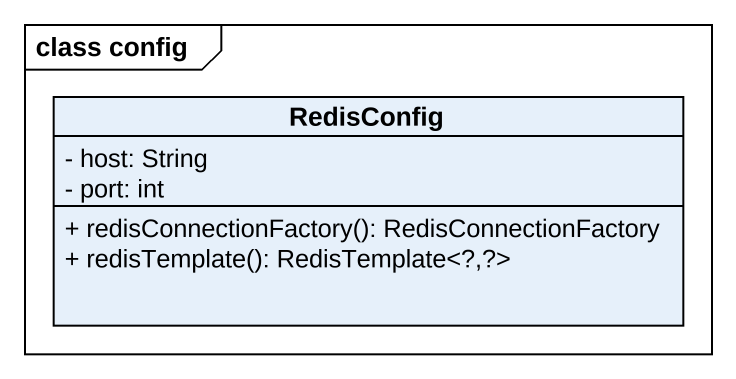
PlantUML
@startuml
mainframe class config
hide circle
hide empty members
skinparam classAttributeIconSize 0
class RedisConfig {
  - host: String
  - port: int
  + redisConnectionFactory(): RedisConnectionFactory
  + redisTemplate(): RedisTemplate<?,?>
}
@enduml
